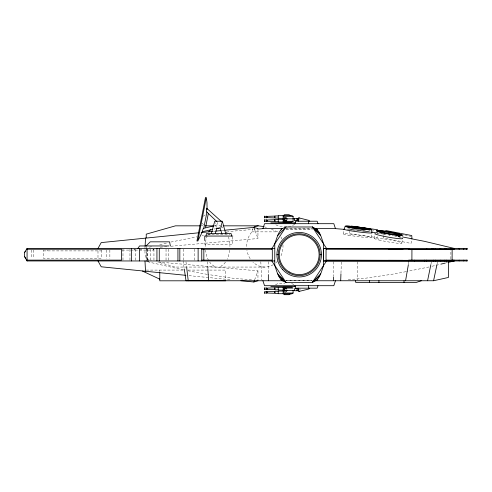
<?xml version="1.0" encoding="UTF-8"?>
<svg xmlns="http://www.w3.org/2000/svg" width="492" height="492" viewBox="0 0 492 492"><rect width="100%" height="100%" fill="white"/><g stroke="black" fill="none" stroke-linecap="round" stroke-linejoin="round"><path stroke-width="0.37" stroke-dasharray="2.46 1.84" d="M450.869 258.878L450.9 250.17M340.968 273.14L341.374 261.719M205.182 246.449L205.607 241.111L207.685 234.309M229.653 250.256L228.294 256.756L227.175 259.192M343.453 233.977L343.877 230.656M371.349 237.378L371.94 232.722M349.917 230.391L349.449 233.712L377.389 237.642L377.579 236.314M408.508 263.89L408.889 261.689M374.16 238.374L374.978 233.762M401.866 243.036L402.677 238.423M383.729 236.037L383.348 238.011L411.041 243.399L411.681 240.102M383.858 235.379L384.117 234.057M246.603 246.449A20.615 18.204 -90 0 1 251.935 231.867L252.599 228.595M431.017 263.89L431.466 261.689M437.111 263.89L437.572 261.689M254.622 279.905L257.956 270.852L157.901 261.978M225.471 262.113L223.762 264.296L220.773 266.356M203.141 216.289L205.465 214.715M294.806 224.364L290.95 226.16L278.724 226.16L274.868 224.364M275.508 284.72L278.724 283.22L284.837 283.22M149.359 247.187L151.585 246.652M159.746 244.702L167.169 242.931M170.878 242.046L196.855 236.861M428.975 266.984L406.712 271.516M431.945 266.277L440.106 264.327M446.041 262.906L447.529 262.556M214.045 229.057L215.533 228.718M202.052 235.852L203.534 235.563M405.968 271.658L394.836 273.823L365.15 278.275L346.885 279.794M207.987 234.893L211.695 234.34M226.541 232.113L233.22 231.111L253.011 229.463M213.393 231.357L214.918 231.203M221.787 230.533L224.081 230.305M160.189 247.205L167.065 246.597M170.884 246.258L257.956 238.528L257.956 230.158M286.055 229.149L312.315 229.149M312.315 280.231L286.055 280.231M201.376 225.834L202.901 225.834M214.653 225.834L222.661 225.834M285.139 228.632L313.232 228.632M286.141 228.977L312.229 228.977M251.935 231.867L277.679 231.867L270.668 228.891M207.599 234.407L229.979 234.407M122.121 250.071L153.645 250.071L153.645 248.977M43.567 250.902L101.284 250.902M264.807 267.058L175.496 267.058L157.932 262.07M146.216 270.083L183.547 270.083M188.153 270.083L225.736 270.083L225.736 280.803M286.141 280.403L312.229 280.403M285.139 280.748L311.817 280.748M349.929 229.838L352.211 230.028M352.973 230.096L370.347 231.886M251.486 279.794L233.22 278.275L207.987 274.493M188.965 275.631L231.714 279.825M371.312 229.825L375.261 230.379M350.101 229.063L371.06 232.003M376.171 232.722L378.047 232.987M375.544 232.667L383.705 233.891M207.243 274.376L187.95 270.791M401.736 234.567L404.738 235.151M405.383 235.274L407.314 235.65M409.295 236.037L410.961 236.357M398.089 236.092L399.529 236.369M397.807 236.142L401.515 236.861M183.498 269.923L148.615 262.021M144.986 246.449L144.986 253.755L146.229 258.743L151.345 260.2M264.265 226.763L266.4 227.452M291.596 283.521L294.167 284.72M220.773 226.535L223.165 228.183M214.364 266.356L211.375 264.296L209.666 262.113M202.304 223.128L203.473 224.881M226.326 231.867L227.175 233.7M208.528 260.416L206.843 256.756L205.484 250.256M255.133 230.871L257.956 238.528M228.472 236.849L229.536 241.111L229.955 246.449M183.085 260.957L184.279 269.019M185.976 261.719L186.702 267.808M207.378 261.719L207.772 267.808M260.803 261.719L261.855 279.985M357.733 261.726L357.733 280.102M333.594 261.719L333.594 276.184M300.015 218.743L300.015 219.235M300.015 288.829L300.015 290.151M268.349 261.719L268.349 274.659M257.956 270.852L257.956 280.748M232.808 236.806L232.808 244.303L204.77 244.303L204.77 241.301M194.801 249.161L194.801 260.219M183.258 249.161L183.258 260.219M168.35 249.161L168.35 260.219M166.038 249.161L166.038 260.219M159.771 270.083L159.771 271.615M153.947 249.161L153.947 260.219M153.233 248.977L153.233 250.071M150.607 249.161L150.607 260.219M147.409 248.977L147.409 260.231M147.274 249.161L147.274 260.219M146.555 248.977L146.555 250.071M146.444 248.423L146.444 260.219M146.229 246.449L146.229 258.743M141.462 248.977L141.462 250.071M140.454 248.977L140.454 250.071M135.318 249.161L135.318 260.219M134.519 248.977L134.519 250.071M134.107 248.977L134.107 250.071M129.956 249.161L129.956 260.219M122.982 249.161L122.982 260.219M109.864 250.071L109.864 258.78M106.235 250.071L106.235 258.78M101.284 250.071L101.284 258.485L43.567 258.485L43.567 250.071M97.988 250.902L97.988 259.309M47.687 250.071L47.687 250.902M33.671 250.071L33.671 258.601M31.199 250.071L31.199 258.601M221.129 222.556A3.216 3.216 0 0 1 219.272 227.568M216.843 227.181A3.216 3.216 0 0 1 215.398 225.188L215.355 223.934A3.216 3.216 0 0 1 215.785 222.759M217.286 222.445A2.435 2.435 0 0 1 215.496 225.514M222.083 225.883A3.954 3.954 0 0 1 220.502 227.464M221.652 223.7A3.954 3.954 0 0 1 219.598 227.464M280.895 236.806A20.615 18.204 -90 0 1 281.75 238.915M282.955 244.911A20.615 18.204 -90 0 1 280.569 256.756M277.679 261.024A20.615 18.204 -90 0 1 275.612 263.036M273.318 264.671A20.615 18.204 -90 0 1 252.931 262.07M250.157 258.687A20.615 18.204 -90 0 1 246.922 250.287M400.488 236.357A12.687 1.021 10 0 1 397.579 236.172M390.205 235.151A12.687 1.021 10 0 1 388.901 234.924M383.846 233.94A12.687 1.021 10 0 1 382.419 233.62M376.841 233.411A14.108 1.138 10 0 1 383.489 234.094M384.166 234.186A14.108 1.138 10 0 1 386.275 234.512M388.434 234.868A14.108 1.138 10 0 1 389.898 235.127M392.044 235.533A14.108 1.138 10 0 1 393.446 235.809M394.787 236.092A14.108 1.138 10 0 1 401.46 237.82M347.309 229.124A14.108 0.83 7.3 0 1 369.486 232.003M365.451 230.379A12.687 0.744 7.3 0 1 362.53 230.102M359.32 229.733A12.687 0.744 7.3 0 1 356.042 229.309M354.129 229.038A12.687 0.744 7.3 0 1 350.79 228.509M350.144 228.393A12.687 0.744 7.3 0 1 347.936 227.968M379.006 240.01A14.108 1.138 10 0 0 401.681 243.306A14.108 1.138 10 0 0 383.354 238.804A14.108 1.138 10 0 0 379.006 240.01M348.367 235.17A14.108 0.83 7.3 0 0 371.177 237.575A14.108 0.83 7.3 0 0 352.666 234.29A14.108 0.83 7.3 0 0 348.367 235.17"/><path stroke-width="0.74" d="M326.534 260.133L326.534 260.957L312.377 282.396L285.993 282.396L281.541 280.403L280.889 279.382M326.571 249.247L326.571 248.423L312.377 226.984L285.993 226.984L281.541 228.977L280.889 230.004M411.896 260.329L411.933 249.444M452.105 260.329L452.136 249.444M308.552 288.171L308.589 285.698M340.692 280.748L340.938 273.896M298.675 221.215L298.816 217.851L299.161 217.851M145.103 246.191L145.527 238.011M206.019 236.055L206.437 233.583L231.142 233.583L231.56 236.055M405.568 280.748L408.378 264.622M295.102 223.067L295.452 221.215L317.162 221.215L317.986 223.688M196.948 241.012L205.521 197.317M203.799 228.067L206.972 211.886M205.638 227.273L208.374 213.319M427.566 280.748L430.863 264.622M314.622 280.748L433.575 280.748L436.957 264.622M211.308 233.675L214.733 221.215L222.322 221.215L225.748 233.675M215.25 233.731L216.744 228.306L220.311 228.306L221.806 233.731M257.574 229.081L262.906 228.632L264.555 223.688L333.816 223.688L335.464 228.632L344.603 229.395M317.986 285.698L317.162 288.171L295.452 288.171L294.985 285.698M335.464 280.748L333.816 285.698L264.555 285.698L262.906 280.748M240.877 280.723L253.854 281.996L254.364 280.6M281.541 228.977L281.541 229.284C276.332 234.543 276.627 242.913 271.799 248.423L271.799 249.247M320.661 273.823L312.377 282.396L316.83 280.096C320.624 276.184 321.762 270.483 323.595 265.514L323.595 243.866C321.762 238.903 320.624 233.196 316.83 229.284L312.377 226.984L320.661 235.563M344.049 229.321L345.224 226.314M202.403 231.72L197.753 241.166L206.326 197.477L206.984 202.692L207.083 209.487M97.988 248.423L101.223 242.599L198.885 232.778M274.776 260.957L27.072 260.957L24.6 256.67L24.6 252.384L27.072 248.423L274.776 248.423M316.83 280.403L317.481 279.382M137.895 248.423L139.55 245.951L168.873 245.951M208.811 231.867L210.521 229.684M283.693 215.527L284.358 214.703L288.952 214.703L290.452 215.527M24.6 252.384L25.59 251.326M277.716 235.563L285.993 226.984L274.776 243.866L274.776 265.514C276.609 270.483 277.746 276.184 281.541 280.096L281.541 280.403M253.62 227.562L254.641 226.535L258.275 225.834L263.552 226.535M146.142 245.951L150.269 241.83L169.562 241.83L170.386 245.951M309.739 288.171L308.914 288.995L298.847 291.467L298.675 288.171M312.377 282.396L319.566 276.049M297.709 290.231L297.051 290.729L297.051 288.749M293.091 221.295L291.768 222.12L283.195 222.12L283.195 215.527L291.768 215.527L293.091 216.351L293.091 221.295L283.195 221.295M293.091 290.206L293.091 293.035L291.768 293.859L283.195 293.859L283.195 287.26L291.768 287.26L293.091 288.084L283.195 288.084M290.452 293.859L288.952 294.683L284.358 294.683L283.693 293.859M267.531 217.433L264.561 217.759M267.531 221.062L264.561 221.388M267.531 289.173L264.561 289.499M267.531 292.802L264.561 293.127M421.337 280.748L416.386 282.396L355.661 282.396L355.661 280.748M253.854 281.996L257.956 280.748M440.85 264.149L445.303 263.085M448.267 262.377L454.208 260.957L454.208 260.133M214.063 225.853L203.307 228.411L202.163 231.775L212.562 229.395M216.277 228.546L218.503 228.042M433.575 280.748L448.446 277.451L448.446 261.707M201.179 232.556L212.63 231.431M215.68 231.129L221.025 230.607M224.844 230.231L253.854 227.39L257.956 228.632M283.195 215.687L278.251 215.687L278.251 218.325L283.195 218.325M278.251 215.939L275.114 215.939L275.114 218.079L278.251 218.079M264.561 216.252L267.531 216.585M283.195 216.351L293.091 216.351M294.413 218.823L284.185 218.823L284.185 220.471M297.051 219.155L298.367 219.155M283.195 219.315L278.251 219.315L278.251 221.953L283.195 221.953M278.251 219.567L275.114 219.567L275.114 221.708L278.251 221.708M264.561 219.881L267.531 220.213M270.821 222.864L295.557 222.864M199.857 225.834L175.496 225.834L146.229 234.149L146.229 237.753M205.182 225.834L213.928 225.834M223.386 225.834L258.275 225.834M262.906 228.632L282.396 228.632M315.298 228.632L335.464 228.632M315.298 228.977L316.83 228.977L317.481 230.004M232.808 236.055L204.77 236.055L204.77 240.551M323.595 248.423L467.4 248.423L467.4 249.247L408.649 249.247L408.649 248.423M409.036 248.62L323.595 248.417L323.552 260.951L454.165 261.154M431.964 248.62L433.44 248.62M439.331 248.62L440.801 248.62M445.168 248.62L446.619 248.62M450.82 248.62L454.208 248.62M27.072 249.247L121.555 249.247L121.555 260.133L27.072 260.133M201.763 249.247L272.316 249.247L272.316 260.133L201.763 260.133M388.36 249.444L454.202 249.444M402.911 249.444L326.055 249.247L326.018 260.133L402.88 260.329M276.922 254.69L278.257 254.69M320.114 254.69A20.928 20.928 0 0 0 288.724 236.566A20.928 20.928 0 0 0 288.724 272.814A20.928 20.928 0 0 0 320.114 254.69L321.448 254.69M388.323 260.329L454.171 260.329M323.595 260.957L467.4 260.957L467.4 260.133L408.649 260.133L408.649 260.957M283.749 280.748L186.013 280.748L184.279 269.019M225.736 280.803L159.771 280.803L159.771 272.353M270.821 286.522L295.557 286.522M283.195 287.426L278.251 287.426L278.251 290.065L283.195 290.065M278.251 287.672L275.114 287.672L275.114 289.819L278.251 289.819M264.561 287.992L267.531 288.324M297.051 290.231L298.367 290.231M294.413 290.563L284.185 290.563L284.185 288.915M283.195 291.055L278.251 291.055L278.251 293.693L283.195 293.693M278.251 291.301L275.114 291.301L275.114 293.447L278.251 293.447M298.847 291.467L299.191 291.467M283.195 293.035L293.091 293.035M146.444 260.957L148.738 261.16M185.908 275.335L101.223 266.787L97.988 260.957M351.325 226.068L377.696 229.776M371.78 232.107L375.433 232.618M385.617 230.477L411.761 235.557L411.939 238.786L402.345 236.916M411.164 238.737L424.522 241.332L454.208 248.423M298.816 217.851L308.914 220.391L309.739 221.215M267.531 291.953L264.561 291.621L264.561 293.201M142.452 271.074L159.771 279.155M297.709 219.155L297.051 218.657L297.051 220.637M312.377 226.984L319.566 233.337M278.804 276.049L285.993 282.396L271.799 260.957L271.799 260.133M221.523 221.584L206.566 208.159L206.529 211.763L216.591 221.332A2.435 2.435 0 0 1 216.886 221.658M277.716 273.823L285.993 282.396M24.6 256.67L25.836 258.152M253.854 227.39L254.881 230.176M371.552 229.524L371.94 232.722A14.108 0.83 7.3 0 1 357.333 231.775A14.108 0.83 7.3 0 1 344.222 229.124M186.702 267.808L188.233 280.748M207.821 268.57L208.614 280.748M144.986 260.957L145.527 271.375M308.552 221.215L308.589 223.688M466.478 248.423L466.478 249.247M466.478 260.133L466.478 260.957M463.722 248.423L463.722 249.247M463.722 260.133L463.722 260.957M459.165 248.423L459.165 249.247M459.165 260.133L459.165 260.957M453.36 260.133L453.36 260.957M452.855 248.423L452.855 249.247M452.855 260.133L452.855 260.957M450.82 260.133L450.82 260.957M446.619 260.133L446.619 260.957M444.866 248.423L444.866 249.247M444.866 260.133L444.866 260.957M440.807 260.133L440.807 260.957M435.272 248.423L435.272 249.247M435.272 260.133L435.272 260.957M433.44 260.133L433.44 260.957M426.699 248.423L426.699 249.247M426.699 260.133L426.699 260.957M424.602 260.133L424.602 260.957M414.387 260.133L414.387 260.957M404.018 280.748L404.018 282.396M378.926 280.748L378.926 282.396M369.48 280.748L369.48 282.396M333.594 276.941L333.594 280.748M283.853 219.155L283.853 220.139M283.853 289.247L283.853 290.231M268.349 274.659L268.349 280.748M266.541 216.099L266.541 217.919M266.541 219.727L266.541 221.548M266.541 287.838L266.541 289.653M266.541 291.467L266.541 293.281M264.561 216.185L264.561 217.833M264.561 219.813L264.561 221.462M264.561 287.925L264.561 289.573M203.836 249.247L203.836 260.133M201.763 248.423L201.763 260.957M198.128 248.423L198.128 260.957M179.826 248.423L179.826 260.957M177.932 248.423L177.932 260.957M159.267 248.423L159.267 260.957M156.942 248.423L156.942 260.957M139.384 248.423L139.384 260.957M131.499 248.423L131.499 260.957M27.072 248.423L27.072 260.957M286.818 220.268A1.894 1.894 0 0 1 283.724 220.539A1.894 1.894 0 0 1 284.524 217.538A1.894 1.894 0 0 1 287.07 219.315M286.03 220.139A0.99 0.99 0 0 1 284.321 220.139M284.321 219.155A0.99 0.99 0 0 1 286.03 219.155M287.008 290.557A1.894 1.894 0 0 1 284.228 291.707A1.894 1.894 0 0 1 283.835 288.724A1.894 1.894 0 0 1 286.818 289.118M285.668 290.594A0.99 0.99 0 0 1 284.216 289.991M284.474 289.038A0.99 0.99 0 0 1 285.877 289.038M222.077 222.083A3.954 3.954 0 0 1 222.31 222.593M402.677 238.423A14.108 1.138 10 0 1 388.12 237.119A14.108 1.138 10 0 1 375.162 233.491M377.918 231.517A12.687 1.021 10 0 1 389.836 233.011A12.687 1.021 10 0 1 400.974 235.65M348.662 227.144A12.687 0.744 7.3 0 1 369.695 229.985M274.456 216.105L267.531 216.351L267.531 217.667L274.456 217.913L274.456 216.105M274.456 219.733L267.531 219.979L267.531 221.295L274.456 221.541L274.456 219.733M274.456 287.838L267.531 288.091L267.531 289.401L274.456 289.653L274.456 287.838M274.456 291.467L267.531 291.719L267.531 293.029L274.456 293.281L274.456 291.467M298.367 218.657L294.413 218.657L294.413 220.637L298.367 220.637L298.367 218.657M298.367 288.749L294.413 288.749L294.413 290.729L298.367 290.729L298.367 288.749M380.863 232.359A13.315 1.076 10 0 0 402.265 235.471A13.315 1.076 10 0 0 384.972 231.222A13.315 1.076 10 0 0 380.863 232.359M381.269 232.39A12.687 1.021 10 0 0 401.656 235.354A12.687 1.021 10 0 0 385.181 231.308A12.687 1.021 10 0 0 381.269 232.39M349.861 227.439A13.315 0.781 7.3 0 0 371.392 229.709A13.315 0.781 7.3 0 0 353.92 226.609A13.315 0.781 7.3 0 0 349.861 227.439M350.267 227.464A12.687 0.744 7.3 0 0 370.771 229.629A12.687 0.744 7.3 0 0 354.129 226.671A12.687 0.744 7.3 0 0 350.267 227.464M289.222 271.947A19.926 19.926 0 0 0 319.111 254.69A19.926 19.926 0 0 0 289.222 237.433A19.926 19.926 0 0 0 289.222 271.947M282.642 269.591A22.263 22.263 0 0 0 320.36 261.572A22.263 22.263 0 0 0 294.554 232.913A22.263 22.263 0 0 0 282.642 269.591"/></g></svg>
